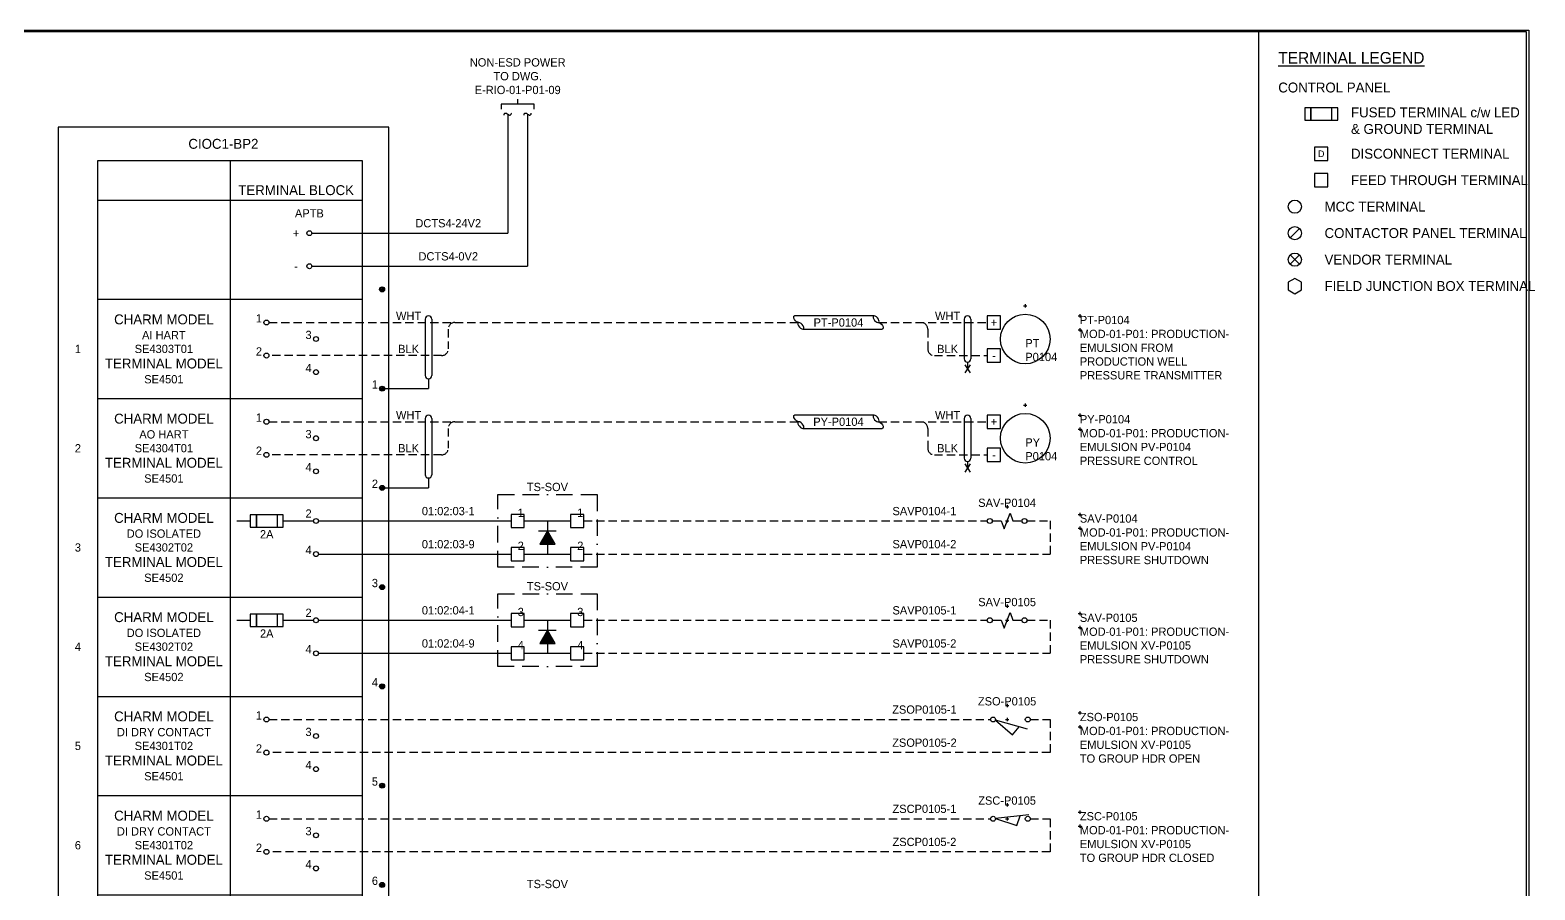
# Model space of a CAD drawing. Extents: x 11268 to 12114, y 0 to 536.
# Drawn here: x 11658.5 to 12113.6, y 276.5 to 536.4 of the extents above; entities that cross this region are included whole.
import ezdxf
from ezdxf.enums import TextEntityAlignment as Align

# ---------------------------------------------------------------- set-up
doc = ezdxf.new("R2018")
doc.units = 0
doc.header["$LTSCALE"] = 10
doc.header["$MEASUREMENT"] = 0
doc.linetypes.add('G02-1-PRDXXXX-E-MRIO-01-P01-01$0$BORDER', pattern=[1.75, 0.5, -0.25, 0.5, -0.25, 0, -0.25])
doc.linetypes.add('G02-1-PRDXXXX-E-MRIO-01-P01-01$0$HIDDEN', pattern=[0.375, 0.25, -0.125])
doc.layers.get('Defpoints').update_dxf_attribs({"color": 9})
for name, color, linetype in [('G02-1-PRDXXXX-E-MRIO-01-P01-01$0$ANNOTATION', 7, 'Continuous'), ('G02-1-PRDXXXX-E-MRIO-01-P01-01$0$EQUIP ENCL', 7, 'G02-1-PRDXXXX-E-MRIO-01-P01-01$0$BORDER'), ('G02-1-PRDXXXX-E-MRIO-01-P01-01$0$FWIRE-1', 1, 'G02-1-PRDXXXX-E-MRIO-01-P01-01$0$HIDDEN'), ('G02-1-PRDXXXX-E-MRIO-01-P01-01$0$PANEL-1', 1, 'Continuous'), ('G02-1-PRDXXXX-E-MRIO-01-P01-01$0$PANEL-7', 7, 'Continuous'), ('G02-1-PRDXXXX-E-MRIO-01-P01-01$0$SYMBOL-1', 1, 'Continuous'), ('G02-1-PRDXXXX-E-MRIO-01-P01-01$0$SYMBOL-3', 3, 'Continuous'), ('G02-1-PRDXXXX-E-MRIO-01-P01-01$0$TEXT-2', 2, 'Continuous'), ('G02-1-PRDXXXX-E-MRIO-01-P01-01$0$TITLE', 7, 'Continuous'), ('G02-1-PRDXXXX-E-MRIO-01-P01-01$0$WIRE-1', 1, 'Continuous'), ('Legend-CP$0$SYMBOL-3', 3, 'Continuous'), ('Legend-CP$0$TEXT-2', 2, 'Continuous')]:
    doc.layers.add(name, color=color, linetype=linetype)
doc.layers.add('G02-1-PRDXXXX-E-MRIO-01-P01-01$0$View', color=251, linetype='Continuous', plot=False)
doc.styles.add('G02-1-PRDXXXX-E-MRIO-01-P01-01$0$Scovan Elec', font='')
doc.styles.add('G02-1-PRDXXXX-E-MRIO-01-P01-01$0$Scovan Standard', font='', dxfattribs={"height": 2.5})
doc.styles.add('G02-1-PRDXXXX-E-MRIO-01-P01-01$0$Standard', font='')
doc.styles.add('Legend-CP$0$Scovan Elec', font='')
doc.styles.add('Legend-CP$0$Standard', font='')
doc.styles.get("Standard").update_dxf_attribs({"font": ''})
doc.styles.get('G02-1-PRDXXXX-E-MRIO-01-P01-01$0$Scovan Elec').set_extended_font_data('Franklin Gothic Medium Cond')
doc.styles.get('G02-1-PRDXXXX-E-MRIO-01-P01-01$0$Scovan Standard').set_extended_font_data('Franklin Gothic Medium Cond')
doc.styles.get('G02-1-PRDXXXX-E-MRIO-01-P01-01$0$Standard').set_extended_font_data('Franklin Gothic Medium Cond')
doc.styles.get('Legend-CP$0$Scovan Elec').set_extended_font_data('Franklin Gothic Medium Cond')
doc.styles.get('Legend-CP$0$Standard').set_extended_font_data('Franklin Gothic Medium Cond')
doc.styles.get('Standard').set_extended_font_data('Franklin Gothic Medium Cond')

# ---------------------------------------------------------------- blocks, each defined once
blk = doc.blocks.new('*U29')
at = {"linetype": 'Continuous'}
blk.add_lwpolyline([(-0.75, 0, -1), (0.75, 0, -1), (-0.75, 0, -1), (0.5, 0, -1), (-0.5, 0, -1), (0.25, 0, -1), (-0.25, 0, -1), (0, 0, 1), (0.25, 0)], format="xyb", dxfattribs=at)
blk = doc.blocks.new('G02-1-PRDXXXX-E-MRIO-01-P01-01$0$BASEPLATE')
at = {"layer": 'G02-1-PRDXXXX-E-MRIO-01-P01-01$0$PANEL-1'}
for p, q in [((52, -10), (52, -412)), ((12, -22), (92, -22)), ((12, -52), (92, -52)), ((12, -82), (92, -82)), ((12, -112), (92, -112)), ((12, -142), (92, -142)), ((12, -172), (92, -172)), ((12, -202), (92, -202)), ((12, -232), (92, -232)), ((12, -262), (92, -262)), ((12, -292), (92, -292)), ((12, -322), (92, -322)), ((12, -352), (92, -352)), ((12, -382), (92, -382))]:
    blk.add_line(p, q, dxfattribs=at)
blk.add_lwpolyline([(12, -10), (92, -10), (92, -412), (12, -412)], close=True, dxfattribs=at)
at = {"layer": 'G02-1-PRDXXXX-E-MRIO-01-P01-01$0$PANEL-7'}
blk.add_lwpolyline([(0, 0), (0, -422), (100, -422), (100, 0)], close=True, dxfattribs=at)
at = {"layer": 'G02-1-PRDXXXX-E-MRIO-01-P01-01$0$SYMBOL-1'}
for centre in [(76, -32), (76, -42)]:
    blk.add_circle(centre, 0.75, dxfattribs=at)
for p in [(98, -49), (98, -79), (98, -109), (98, -139), (98, -169), (98, -199), (98, -229), (98, -259), (98, -289), (98, -319), (98, -349), (98, -379), (98, -409)]:
    blk.add_blockref('*U29', p, dxfattribs=at)
at = {"layer": 'G02-1-PRDXXXX-E-MRIO-01-P01-01$0$TEXT-2', "style": 'G02-1-PRDXXXX-E-MRIO-01-P01-01$0$Scovan Elec'}
for s, height, p in [('TERMINAL BLOCK', 3, (72, -19)), ('+', 2.5, (72, -32)), ('-', 2.5, (72, -42)), ('1', 2.5, (6, -67)), ('2', 2.5, (6, -97)), ('3', 2.5, (6, -127)), ('4', 2.5, (6, -157)), ('5', 2.5, (6, -187)), ('6', 2.5, (6, -217)), ('7', 2.5, (6, -247)), ('8', 2.5, (6, -277)), ('9', 2.5, (6, -307)), ('10', 2.5, (6, -337)), ('11', 2.5, (6, -367)), ('12', 2.5, (6, -397))]:
    blk.add_text(s, height=height, dxfattribs=at).set_placement(p, align=Align.MIDDLE)
blk.add_text('APTB', height=2.5, rotation=360, dxfattribs=at).set_placement((76, -26), align=Align.MIDDLE)
at = {"layer": 'G02-1-PRDXXXX-E-MRIO-01-P01-01$0$TEXT-2', "color": 2, "style": 'G02-1-PRDXXXX-E-MRIO-01-P01-01$0$Scovan Elec'}
for s, p in [('1', (96.75, -79)), ('2', (96.75, -109)), ('3', (96.75, -139)), ('4', (96.75, -169)), ('5', (96.75, -199)), ('6', (96.75, -229)), ('7', (96.75, -259)), ('8', (96.75, -289)), ('9', (96.75, -319)), ('10', (96.75, -349)), ('11', (96.75, -379)), ('12', (96.75, -409))]:
    blk.add_text(s, height=2.5, dxfattribs=at).set_placement(p, align=Align.RIGHT)
blk = doc.blocks.new('*U7')
blk.add_open_spline([(-1.07, -0.3), (-1.08, -0.22), (-1.09, -0.05), (-0.97, 0.2), (-0.73, 0.31), (-0.46, 0.32), (-0.14, 0.12), (0.14, -0.12), (0.46, -0.32), (0.73, -0.31), (0.97, -0.2), (1.09, 0.05), (1.08, 0.22), (1.07, 0.3)], degree=3, knots=[0, 0, 0, 0, 0.23778, 0.504219, 0.769947, 1.007727, 1.273929, 1.868857, 2.135059, 2.372839, 2.638567, 2.905005, 3.142785, 3.142785, 3.142785, 3.142785])
blk = doc.blocks.new('*U10')
for p, q in [((-1, 16), (-1, -1)), ((1, 16), (1, -1))]:
    blk.add_line(p, q)
for centre, start, end in [((0, 16), 0, 180), ((0, -1), 180, 0)]:
    blk.add_arc(centre, 1, start, end)
blk = doc.blocks.new('G02-1-PRDXXXX-E-MRIO-01-P01-01$0$S-TBSquare')
blk.add_lwpolyline([(-2, 2), (-2, -2), (2, -2), (2, 2)], close=True)
at = {"color": 2, "style": 'G02-1-PRDXXXX-E-MRIO-01-P01-01$0$Standard'}
blk.add_attdef('TAG2', text='', height=2.5, dxfattribs=at).set_placement((0, 3.75), align=Align.CENTER)
at = {"color": 2, "lineweight": 30, "flags": 106}
blk.add_attdef('TAG1', text='', height=2.5, dxfattribs=at).set_placement((0, 3.75), align=Align.BOTTOM_CENTER)
blk = doc.blocks.new('*U14')
blk.add_line((-2.67, 2), (2.67, 2))
blk.add_lwpolyline([(0, 2), (-2.33, -2), (2.33, -2), (0, 2), (0, 1.47), (-1.87, -1.73), (1.87, -1.73), (0, 1.47), (0, 0.94), (-1.4, -1.47), (1.4, -1.47), (0, 0.94), (0, 0.41), (-0.94, -1.2), (0.94, -1.2), (0, 0.41), (0, -0.12), (-0.48, -0.93), (0.48, -0.93), (0, -0.12), (0, -0.67)])
blk = doc.blocks.new('*U11')
for p, q in [((-1, 11), (-1, -1)), ((1, 11), (1, -1)), ((-0.8, -2.75), (0.8, -5.25)), ((0.8, -2.75), (-0.8, -5.25)), ((0, -2), (0, -4))]:
    blk.add_line(p, q)
for centre, start, end in [((0, 11), 0, 180), ((0, -1), 180, 0)]:
    blk.add_arc(centre, 1, start, end)
blk = doc.blocks.new('*U22')
for p, q in [((10.75, 5), (-13.25, 5)), ((-10.75, -5), (13.25, -5))]:
    blk.add_line(p, q)
for centre, major_axis in [((-12.625, 2.5), (0.625, -2.5)), ((12.625, -2.5), (-0.625, 2.5))]:
    blk.add_ellipse(centre, major_axis=major_axis, ratio=0.2692265, start_param=3.1415927, end_param=6.2831853)
for centre in [(11.375, 2.5), (-11.375, -2.5)]:
    blk.add_ellipse(centre, major_axis=(0.625, -2.5), ratio=0.2692265)
blk = doc.blocks.new('G02-1-PRDXXXX-E-MRIO-01-P01-01$0$S-Instrument')
blk.add_circle((0, 0), 7.5)
at = {"color": 2, "lineweight": 30, "flags": 106}
blk.add_attdef('TAG1', text='', height=2.5, dxfattribs=at).set_placement((0, 0), align=Align.MIDDLE_CENTER)
at = {"color": 2, "style": 'G02-1-PRDXXXX-E-MRIO-01-P01-01$0$Scovan Elec'}
blk.add_attdef('TAG2', text='', height=2.5, dxfattribs=at).set_placement((6.25, -6.25), align=Align.MIDDLE_LEFT)
blk = doc.blocks.new('G02-1-PRDXXXX-E-MRIO-01-P01-01$0$ARTISAN_IO_DeviceDescr')
at = {"layer": 'Defpoints'}
for p, q in [((-0.5, 0), (0.5, 0)), ((0, 0.5), (0, -0.5)), ((-0.5, -4.21), (0.5, -4.21)), ((0, -3.71), (0, -4.71))]:
    blk.add_line(p, q, dxfattribs=at)
at = {"layer": 'Defpoints', "style": 'G02-1-PRDXXXX-E-MRIO-01-P01-01$0$Scovan Standard', "flags": 1}
for tag, p in [('ARTISAN_ID', (0, -6)), ('ARTISAN_BLOCK_ID', (0, -9))]:
    blk.add_attdef(tag, p, '', height=1.9, dxfattribs=at)
at = {"layer": 'G02-1-PRDXXXX-E-MRIO-01-P01-01$0$TEXT-2', "style": 'G02-1-PRDXXXX-E-MRIO-01-P01-01$0$Standard'}
blk.add_attdef('SCOVAN_TAG', text='', height=2.5, dxfattribs=at).set_placement((0, 0), align=Align.TOP_LEFT)
blk = doc.blocks.new('G02-1-PRDXXXX-E-MRIO-01-P01-01$0$ARTISAN_IO_A_DeviceTag')
at = {"layer": 'Defpoints'}
for p, q in [((-0.5, 0), (0.5, 0)), ((0, 0.5), (0, -0.5))]:
    blk.add_line(p, q, dxfattribs=at)
at = {"layer": 'Defpoints', "style": 'G02-1-PRDXXXX-E-MRIO-01-P01-01$0$Standard', "flags": 1}
blk.add_attdef('SCOVAN_TAG', text='', height=2.5, dxfattribs=at).set_placement((0, 4.2125), align=Align.MIDDLE_CENTER)
at = {"layer": 'Defpoints', "style": 'G02-1-PRDXXXX-E-MRIO-01-P01-01$0$Scovan Standard', "flags": 1}
for tag, p in [('ARTISAN_ID', (0, -5)), ('ARTISAN_BLOCK_ID', (0, -8))]:
    blk.add_attdef(tag, p, '', height=1.9004, dxfattribs=at)
blk = doc.blocks.new('G02-1-PRDXXXX-E-MRIO-01-P01-01$0$S-Solenoid')
blk.add_lwpolyline([(-4.5, 0), (-1.77, 0), (-0.88, -2.36), (0.88, 2.36), (1.77, 0), (4.5, 0)])
for centre in [(-5.25, 0), (5.25, 0)]:
    blk.add_circle(centre, 0.75)
at = {"color": 2, "style": 'G02-1-PRDXXXX-E-MRIO-01-P01-01$0$Standard'}
blk.add_attdef('TAG2', text='', height=2.5, dxfattribs=at).set_placement((0, 4.25), align=Align.CENTER)
at = {"color": 2, "lineweight": 30, "flags": 106}
blk.add_attdef('TAG1', text='', height=2.5, dxfattribs=at).set_placement((0, 4.25), align=Align.BOTTOM_CENTER)
blk = doc.blocks.new('G02-1-PRDXXXX-E-MRIO-01-P01-01$0$ARTISAN_G_C_DeviceTag')
at = {"layer": 'Defpoints'}
for p, q in [((-0.5, 0), (0.5, 0)), ((0, 0.5), (0, -0.5)), ((-0.5, -4.25), (0.5, -4.25)), ((0, -3.75), (0, -4.75))]:
    blk.add_line(p, q, dxfattribs=at)
at = {"layer": 'Defpoints', "style": 'G02-1-PRDXXXX-E-MRIO-01-P01-01$0$Scovan Standard', "flags": 1}
for tag, p in [('ARTISAN_ID', (0, -4)), ('ARTISAN_BLOCK_ID', (0, -7))]:
    blk.add_attdef(tag, p, '', height=1.9, dxfattribs=at)
at = {"layer": 'G02-1-PRDXXXX-E-MRIO-01-P01-01$0$TEXT-2', "style": 'G02-1-PRDXXXX-E-MRIO-01-P01-01$0$Standard'}
blk.add_attdef('SCOVAN_TAG', text='', height=2.5, dxfattribs=at).set_placement((0, 0), align=Align.CENTER)
blk = doc.blocks.new('*U21')
blk.add_lwpolyline([(5.22, -2.94), (-4.53, -0.2), (0.68, -4.59), (2.69, -2.23)])
for centre in [(-5.25, 0), (5.25, 0)]:
    blk.add_circle(centre, 0.75)
at = {"color": 2, "style": 'G02-1-PRDXXXX-E-MRIO-01-P01-01$0$Standard'}
blk.add_attdef('TAG2', text='', height=2.5, dxfattribs=at).set_placement((0, 4.25), align=Align.CENTER)
at = {"color": 2, "lineweight": 30, "flags": 106}
blk.add_attdef('TAG1', text='', height=2.5, dxfattribs=at).set_placement((0, 4.25), align=Align.BOTTOM_CENTER)
blk = doc.blocks.new('G02-1-PRDXXXX-E-MRIO-01-P01-01$0$S-Limit')
blk.add_lwpolyline([(5.57, 1.14), (-4.5, 0.08), (1.96, -2.08), (2.95, 0.86)])
for centre in [(-5.25, 0), (5.25, 0)]:
    blk.add_circle(centre, 0.75)
at = {"color": 2, "style": 'G02-1-PRDXXXX-E-MRIO-01-P01-01$0$Standard'}
blk.add_attdef('TAG2', text='', height=2.5, dxfattribs=at).set_placement((0, 4.25), align=Align.CENTER)
at = {"color": 2, "lineweight": 30, "flags": 106}
blk.add_attdef('TAG1', text='', height=2.5, dxfattribs=at).set_placement((0, 4.25), align=Align.BOTTOM_CENTER)
blk = doc.blocks.new('*U40')
blk.add_lwpolyline([(3.125, 1.875), (-5, 1.875), (-5, -1.875), (-3.125, -1.875), (-3.125, 1.875), (-3.125, -1.875), (5, -1.875), (5, 1.875), (3.125, 1.875), (3.125, -1.875)])
at = {"color": 2, "style": 'Legend-CP$0$Standard'}
blk.add_attdef('TAG2', text='', height=2.5, dxfattribs=at).set_placement((0, 3.75), align=Align.CENTER)
at = {"color": 2, "lineweight": 30, "flags": 106}
blk.add_attdef('TAG1', text='', height=2.5, dxfattribs=at).set_placement((0, 3.75), align=Align.BOTTOM_CENTER)
at = {"color": 2, "style": 'Legend-CP$0$Standard'}
blk.add_attdef('TAG3', text='', height=2.5, dxfattribs=at).set_placement((0, -4.5), align=Align.MIDDLE)
blk = doc.blocks.new('Legend-CP$0$S-TBSquare')
blk.add_lwpolyline([(-2, 2), (-2, -2), (2, -2), (2, 2)], close=True)
at = {"color": 2, "style": 'Legend-CP$0$Standard'}
blk.add_attdef('TAG2', text='', height=2.5, dxfattribs=at).set_placement((0, 3.75), align=Align.CENTER)
at = {"color": 2, "lineweight": 30, "flags": 106}
blk.add_attdef('TAG1', text='', height=2.5, dxfattribs=at).set_placement((0, 3.75), align=Align.BOTTOM_CENTER)
blk = doc.blocks.new('Legend-CP$0$S-TBCircle')
blk.add_circle((0, 0), 2)
at = {"color": 2, "style": 'Legend-CP$0$Standard'}
blk.add_attdef('TAG2', text='', height=2.5, dxfattribs=at).set_placement((0, 3.75), align=Align.CENTER)
at = {"color": 2, "lineweight": 30, "flags": 106}
blk.add_attdef('TAG1', text='', height=2.5, dxfattribs=at).set_placement((0, 3.75), align=Align.BOTTOM_CENTER)
blk = doc.blocks.new('*U43')
for p, q in [((1.41, 1.41), (-1.41, -1.41)), ((-1.41, 1.41), (1.41, -1.41))]:
    blk.add_line(p, q)
blk.add_circle((0, 0), 2)
at = {"color": 2, "style": 'Legend-CP$0$Standard'}
blk.add_attdef('TAG2', text='', height=2.5, dxfattribs=at).set_placement((0, 3.75), align=Align.CENTER)
at = {"color": 2, "lineweight": 30, "flags": 106}
blk.add_attdef('TAG1', text='', height=2.5, dxfattribs=at).set_placement((0, 3.75), align=Align.BOTTOM_CENTER)
blk = doc.blocks.new('Legend-CP$0$S-TBHexagon')
blk.add_lwpolyline([(0, 2.31), (-2, 1.15), (-2, -1.15), (0, -2.31), (2, -1.15), (2, 1.15)], close=True)
at = {"color": 2, "style": 'Legend-CP$0$Standard'}
blk.add_attdef('TAG2', text='', height=2.5, dxfattribs=at).set_placement((0, 3.75), align=Align.CENTER)
at = {"color": 2, "lineweight": 30, "flags": 106}
blk.add_attdef('TAG1', text='', height=2.5, dxfattribs=at).set_placement((0, 3.75), align=Align.BOTTOM_CENTER)
blk = doc.blocks.new('*U45')
blk.add_line((1.41, 1.41), (-1.41, -1.41))
blk.add_circle((0, 0), 2)
at = {"color": 2, "style": 'Legend-CP$0$Standard'}
blk.add_attdef('TAG2', text='', height=2.5, dxfattribs=at).set_placement((0, 3.75), align=Align.CENTER)
at = {"color": 2, "lineweight": 30, "flags": 106}
blk.add_attdef('TAG1', text='', height=2.5, dxfattribs=at).set_placement((0, 3.75), align=Align.BOTTOM_CENTER)
blk = doc.blocks.new('Legend-CP')
at = {"layer": 'Legend-CP$0$SYMBOL-3'}
for name, p in [('*U40', (781, 511)), ('Legend-CP$0$S-TBSquare', (781, 499)), ('Legend-CP$0$S-TBSquare', (781, 491)), ('Legend-CP$0$S-TBCircle', (773, 483)), ('*U45', (773, 475)), ('*U43', (773, 467)), ('Legend-CP$0$S-TBHexagon', (773, 459))]:
    blk.add_blockref(name, p, dxfattribs=at)
at = {"layer": 'Legend-CP$0$TEXT-2', "style": 'Legend-CP$0$Scovan Elec'}
blk.add_text('%%UTERMINAL LEGEND', height=3.5, dxfattribs=at).set_placement((768, 528), align=Align.MIDDLE_LEFT)
blk.add_text('D', height=2, dxfattribs=at).set_placement((781, 499), align=Align.MIDDLE)
at = {"layer": 'Legend-CP$0$TEXT-2', "char_height": 3, "style": 'Legend-CP$0$Scovan Elec'}
for s, insert, attachment_point in [('CONTROL PANEL', (768, 519), 4), ('FUSED TERMINAL c/w LED\\P& GROUND TERMINAL', (790, 513), 1), ('DISCONNECT TERMINAL', (790, 499), 4), ('FEED THROUGH TERMINAL', (790, 491), 4), ('MCC TERMINAL', (782, 483), 4), ('CONTACTOR PANEL TERMINAL', (782, 475), 4), ('VENDOR TERMINAL', (782, 467), 4), ('FIELD JUNCTION BOX TERMINAL', (782, 459), 4)]:
    blk.add_mtext(s, dxfattribs=dict(at, insert=insert, attachment_point=attachment_point))
blk = doc.blocks.new('*U38')
blk.add_lwpolyline([(3.125, 1.875), (-5, 1.875), (-5, -1.875), (-3.125, -1.875), (-3.125, 1.875), (-3.125, -1.875), (5, -1.875), (5, 1.875), (3.125, 1.875), (3.125, -1.875)])
at = {"color": 2, "style": 'G02-1-PRDXXXX-E-MRIO-01-P01-01$0$Standard'}
blk.add_attdef('TAG2', text='', height=2.5, dxfattribs=at).set_placement((0, 3.75), align=Align.CENTER)
at = {"color": 2, "lineweight": 30, "flags": 106}
blk.add_attdef('TAG1', text='', height=2.5, dxfattribs=at).set_placement((0, 3.75), align=Align.BOTTOM_CENTER)
at = {"color": 2, "style": 'G02-1-PRDXXXX-E-MRIO-01-P01-01$0$Standard'}
blk.add_attdef('TAG3', text='', height=2.5, dxfattribs=at).set_placement((0, -4.5), align=Align.MIDDLE)
blk = doc.blocks.new('G02-1-PRDXXXX-E-MRIO-01-P01-01$0$DO SE4302T02')
at = {"layer": 'G02-1-PRDXXXX-E-MRIO-01-P01-01$0$SYMBOL-1'}
for centre in [(66, -7), (66, -17)]:
    blk.add_circle(centre, 0.75, dxfattribs=at)
at = {"layer": 'G02-1-PRDXXXX-E-MRIO-01-P01-01$0$WIRE-1', "linetype": 'Continuous'}
for p, q in [((42.1, -7), (46.1, -7)), ((56.1, -7), (65.25, -7))]:
    blk.add_line(p, q, dxfattribs=at)
at = {"layer": 'G02-1-PRDXXXX-E-MRIO-01-P01-01$0$SYMBOL-1'}
blk.add_blockref('*U38', (51.1, -7), dxfattribs=at)
at = {"layer": 'G02-1-PRDXXXX-E-MRIO-01-P01-01$0$TEXT-2', "color": 2, "style": 'G02-1-PRDXXXX-E-MRIO-01-P01-01$0$Scovan Elec'}
for s, p in [('2', (63.75, -6)), ('4', (63.75, -17))]:
    blk.add_text(s, height=2.5, dxfattribs=at).set_placement(p, align=Align.CENTER)
blk.add_text('2A', height=2.5, rotation=360, dxfattribs=at).set_placement((51.1, -11), align=Align.MIDDLE)
at = {"layer": 'G02-1-PRDXXXX-E-MRIO-01-P01-01$0$TEXT-2', "insert": (20, -15), "char_height": 2.5, "attachment_point": 5, "style": 'G02-1-PRDXXXX-E-MRIO-01-P01-01$0$Scovan Elec'}
blk.add_mtext('{\\H1.2x;CHARM MODEL\\P}DO ISOLATED\\PSE4302T02\\P{\\H1.2x;TERMINAL MODEL}\\PSE4502', dxfattribs=at)
blk = doc.blocks.new('G02-1-PRDXXXX-E-MRIO-01-P01-01$0$AI SE4303T01')
at = {"layer": 'G02-1-PRDXXXX-E-MRIO-01-P01-01$0$SYMBOL-1'}
for centre in [(51, -7), (66, -12), (51, -17), (66, -22)]:
    blk.add_circle(centre, 0.75, dxfattribs=at)
at = {"layer": 'G02-1-PRDXXXX-E-MRIO-01-P01-01$0$TEXT-2', "color": 2, "style": 'G02-1-PRDXXXX-E-MRIO-01-P01-01$0$Scovan Elec'}
for s, p in [('1', (48.75, -7)), ('3', (63.75, -12)), ('2', (48.75, -17)), ('4', (63.75, -22))]:
    blk.add_text(s, height=2.5, dxfattribs=at).set_placement(p, align=Align.CENTER)
at = {"layer": 'G02-1-PRDXXXX-E-MRIO-01-P01-01$0$TEXT-2', "insert": (20, -15), "char_height": 2.5, "attachment_point": 5, "style": 'G02-1-PRDXXXX-E-MRIO-01-P01-01$0$Scovan Elec'}
blk.add_mtext('{\\H1.2x;CHARM MODEL\\P}AI HART\\PSE4303T01\\P{\\H1.2x;TERMINAL MODEL}\\PSE4501', dxfattribs=at)
blk = doc.blocks.new('G02-1-PRDXXXX-E-MRIO-01-P01-01$0$AO SE4304T01')
at = {"layer": 'G02-1-PRDXXXX-E-MRIO-01-P01-01$0$SYMBOL-1'}
for centre in [(51, -7), (66, -12), (51, -17), (66, -22)]:
    blk.add_circle(centre, 0.75, dxfattribs=at)
at = {"layer": 'G02-1-PRDXXXX-E-MRIO-01-P01-01$0$TEXT-2', "color": 2, "style": 'G02-1-PRDXXXX-E-MRIO-01-P01-01$0$Scovan Elec'}
for s, p in [('1', (48.75, -7)), ('3', (63.75, -12)), ('2', (48.75, -17)), ('4', (63.75, -22))]:
    blk.add_text(s, height=2.5, dxfattribs=at).set_placement(p, align=Align.CENTER)
at = {"layer": 'G02-1-PRDXXXX-E-MRIO-01-P01-01$0$TEXT-2', "insert": (20, -15), "char_height": 2.5, "attachment_point": 5, "style": 'G02-1-PRDXXXX-E-MRIO-01-P01-01$0$Scovan Elec'}
blk.add_mtext('{\\H1.2x;CHARM MODEL\\P}AO HART\\PSE4304T01\\P{\\H1.2x;TERMINAL MODEL}\\PSE4501', dxfattribs=at)
blk = doc.blocks.new('G02-1-PRDXXXX-E-MRIO-01-P01-01$0$DI SE4301T02')
at = {"layer": 'G02-1-PRDXXXX-E-MRIO-01-P01-01$0$SYMBOL-1'}
for centre in [(51, -7), (66, -12), (51, -17), (66, -22)]:
    blk.add_circle(centre, 0.75, dxfattribs=at)
at = {"layer": 'G02-1-PRDXXXX-E-MRIO-01-P01-01$0$TEXT-2', "color": 2, "style": 'G02-1-PRDXXXX-E-MRIO-01-P01-01$0$Scovan Elec'}
for s, p in [('1', (48.75, -7)), ('3', (63.75, -12)), ('2', (48.75, -17)), ('4', (63.75, -22))]:
    blk.add_text(s, height=2.5, dxfattribs=at).set_placement(p, align=Align.CENTER)
at = {"layer": 'G02-1-PRDXXXX-E-MRIO-01-P01-01$0$TEXT-2', "insert": (20, -15), "char_height": 2.5, "attachment_point": 5, "style": 'G02-1-PRDXXXX-E-MRIO-01-P01-01$0$Scovan Elec'}
blk.add_mtext('{\\H1.2x;CHARM MODEL\\P}DI DRY CONTACT\\PSE4301T02\\P{\\H1.2x;TERMINAL MODEL}\\PSE4501', dxfattribs=at)

msp = doc.modelspace()

# ---------------------------------------------------------------- linework, layer by layer
at = {"layer": 'G02-1-PRDXXXX-E-MRIO-01-P01-01$0$EQUIP ENCL'}
for points in [[(11800, 396), (11830, 396), (11830, 374), (11800, 374)], [(11800, 366), (11830, 366), (11830, 344), (11800, 344)]]:
    msp.add_lwpolyline(points, close=True, dxfattribs=at)
at = {"layer": 'G02-1-PRDXXXX-E-MRIO-01-P01-01$0$FWIRE-1'}
for p, q in [((11730.75, 448), (11890.9, 448)), ((11915.1, 448), (11948, 448)), ((11783, 438), (11730.75, 438)), ((11932, 438), (11948, 438)), ((11730.75, 418), (11890.9, 418)), ((11915.1, 418), (11948, 418)), ((11783, 408), (11730.75, 408)), ((11932, 408), (11948, 408)), ((11826, 388), (11948, 388)), ((11960, 388), (11967, 388)), ((11967, 388), (11967, 378)), ((11826, 378), (11967, 378)), ((11826, 358), (11948, 358)), ((11960, 358), (11967, 358)), ((11967, 358), (11967, 348)), ((11826, 348), (11967, 348)), ((11730.75, 328), (11949, 328)), ((11961, 328), (11967, 328)), ((11967, 328), (11967, 318)), ((11967, 318), (11730.75, 318)), ((11730.75, 298), (11949, 298)), ((11961, 298), (11967, 298)), ((11967, 298), (11967, 288)), ((11967, 288), (11730.75, 288))]:
    msp.add_line(p, q, dxfattribs=at)
for points in [[(11785, 446), (11785, 440)], [(11930, 446), (11930, 440)], [(11785, 416), (11785, 410)], [(11930, 416), (11930, 410)]]:
    msp.add_lwpolyline(points, dxfattribs=at)
for centre, start, end in [((11787, 446), 90, 180), ((11928, 446), 0, 90), ((11783, 440), 270, 0), ((11932, 440), 180, 270), ((11787, 416), 90, 180), ((11928, 416), 0, 90), ((11783, 410), 270, 0), ((11932, 410), 180, 270)]:
    msp.add_arc(centre, 2, start, end, dxfattribs=at)
at = {"layer": 'G02-1-PRDXXXX-E-MRIO-01-P01-01$0$SYMBOL-1'}
for points in [[(11948, 450), (11948, 446), (11952, 446), (11952, 450)], [(11948, 440), (11948, 436), (11952, 436), (11952, 440)], [(11948, 420), (11948, 416), (11952, 416), (11952, 420)], [(11948, 410), (11948, 406), (11952, 406), (11952, 410)]]:
    msp.add_lwpolyline(points, close=True, dxfattribs=at)
at = {"layer": 'G02-1-PRDXXXX-E-MRIO-01-P01-01$0$TEXT-2'}
msp.add_line((11806, 514), (11806, 515.5), dxfattribs=at)
msp.add_lwpolyline([(11811, 512.5), (11811, 514), (11801, 514), (11801, 512.5)], dxfattribs=at)
at = {"layer": 'G02-1-PRDXXXX-E-MRIO-01-P01-01$0$TITLE', "color": 9}
msp.add_line((12030, 536), (12030, 43), dxfattribs=at)
at = {"layer": 'G02-1-PRDXXXX-E-MRIO-01-P01-01$0$TITLE'}
msp.add_lwpolyline([(11268, 536.37), (12111.77, 536.37), (12111.77, 42.04), (11268, 42.04)], close=True, dxfattribs=at)
at = {"layer": 'G02-1-PRDXXXX-E-MRIO-01-P01-01$0$View'}
msp.add_lwpolyline([(11268, 536), (12111, 536), (12111, 43), (11268, 43)], close=True, dxfattribs=at)
at = {"layer": 'G02-1-PRDXXXX-E-MRIO-01-P01-01$0$WIRE-1'}
for p, q in [((11803, 511), (11803, 475)), ((11809, 511), (11809, 465)), ((11743.75, 475), (11803, 475)), ((11743.75, 465), (11809, 465)), ((11765, 428), (11779, 428)), ((11779, 431), (11779, 428)), ((11779, 401), (11779, 398)), ((11765, 398), (11779, 398)), ((11745.75, 388), (11804, 388)), ((11808, 388), (11822, 388)), ((11815, 388), (11815, 378)), ((11745.75, 378), (11804, 378)), ((11808, 378), (11822, 378)), ((11745.75, 358), (11804, 358)), ((11808, 358), (11822, 358)), ((11815, 358), (11815, 348)), ((11745.75, 348), (11804, 348)), ((11808, 348), (11822, 348))]:
    msp.add_line(p, q, dxfattribs=at)

# ---------------------------------------------------------------- block references
for name, p in [('Legend-CP', (11268, 0)), ('G02-1-PRDXXXX-E-MRIO-01-P01-01$0$AI SE4303T01', (11679, 455)), ('G02-1-PRDXXXX-E-MRIO-01-P01-01$0$AO SE4304T01', (11679, 425)), ('G02-1-PRDXXXX-E-MRIO-01-P01-01$0$DO SE4302T02', (11679, 395)), ('G02-1-PRDXXXX-E-MRIO-01-P01-01$0$DO SE4302T02', (11679, 365)), ('G02-1-PRDXXXX-E-MRIO-01-P01-01$0$DI SE4301T02', (11679, 335)), ('G02-1-PRDXXXX-E-MRIO-01-P01-01$0$DI SE4301T02', (11679, 305))]:
    msp.add_blockref(name, p)
at = {"layer": 'G02-1-PRDXXXX-E-MRIO-01-P01-01$0$ANNOTATION', "yscale": 0.4}
for p in [(11903, 448), (11903, 418)]:
    msp.add_blockref('*U22', p, dxfattribs=at)
at = {"layer": 'G02-1-PRDXXXX-E-MRIO-01-P01-01$0$SYMBOL-1'}
for name, p in [('G02-1-PRDXXXX-E-MRIO-01-P01-01$0$BASEPLATE', (11667, 507)), ('*U14', (11815, 383)), ('*U14', (11815, 353))]:
    msp.add_blockref(name, p, dxfattribs=at)
ref = msp.add_blockref('G02-1-PRDXXXX-E-MRIO-01-P01-01$0$S-Instrument', (11959.5, 443), dxfattribs=at)
lines = msp.add_mtext('PT\\PP0104', dxfattribs={"layer": '0', "color": 2, "insert": (11959.5, 443), "char_height": 2.5, "attachment_point": 1})
ref.add_attrib('TAG1', '', (11959.5, 443), dxfattribs={"flags": 104}).embed_mtext(lines)
ref = msp.add_blockref('G02-1-PRDXXXX-E-MRIO-01-P01-01$0$S-Instrument', (11959.5, 413), dxfattribs=at)
lines = msp.add_mtext('PY\\PP0104', dxfattribs={"layer": '0', "color": 2, "insert": (11959.5, 413), "char_height": 2.5, "attachment_point": 1})
ref.add_attrib('TAG1', '', (11959.5, 413), dxfattribs={"flags": 104}).embed_mtext(lines)
at = {"layer": 'G02-1-PRDXXXX-E-MRIO-01-P01-01$0$SYMBOL-3'}
ref = msp.add_blockref('G02-1-PRDXXXX-E-MRIO-01-P01-01$0$S-TBSquare', (11806, 388), dxfattribs=at)
lines = msp.add_mtext('1', dxfattribs={"layer": '0', "color": 2, "insert": (11806, 391.75), "char_height": 2.5, "attachment_point": 1})
ref.add_attrib('TAG1', '', (11806, 391.75), dxfattribs={"flags": 104}).embed_mtext(lines)
ref = msp.add_blockref('G02-1-PRDXXXX-E-MRIO-01-P01-01$0$S-TBSquare', (11824, 388), dxfattribs=at)
lines = msp.add_mtext('1', dxfattribs={"layer": '0', "color": 2, "insert": (11824, 391.75), "char_height": 2.5, "attachment_point": 1})
ref.add_attrib('TAG1', '', (11824, 391.75), dxfattribs={"flags": 104}).embed_mtext(lines)
for name, p in [('G02-1-PRDXXXX-E-MRIO-01-P01-01$0$S-Solenoid', (11954, 388)), ('G02-1-PRDXXXX-E-MRIO-01-P01-01$0$S-Solenoid', (11954, 358)), ('*U21', (11955, 328)), ('G02-1-PRDXXXX-E-MRIO-01-P01-01$0$S-Limit', (11955, 298))]:
    msp.add_blockref(name, p, dxfattribs=at)
ref = msp.add_blockref('G02-1-PRDXXXX-E-MRIO-01-P01-01$0$S-TBSquare', (11806, 378), dxfattribs=at)
lines = msp.add_mtext('2', dxfattribs={"layer": '0', "color": 2, "insert": (11806, 381.75), "char_height": 2.5, "attachment_point": 1})
ref.add_attrib('TAG1', '', (11806, 381.75), dxfattribs={"flags": 104}).embed_mtext(lines)
ref = msp.add_blockref('G02-1-PRDXXXX-E-MRIO-01-P01-01$0$S-TBSquare', (11824, 378), dxfattribs=at)
lines = msp.add_mtext('2', dxfattribs={"layer": '0', "color": 2, "insert": (11824, 381.75), "char_height": 2.5, "attachment_point": 1})
ref.add_attrib('TAG1', '', (11824, 381.75), dxfattribs={"flags": 104}).embed_mtext(lines)
ref = msp.add_blockref('G02-1-PRDXXXX-E-MRIO-01-P01-01$0$S-TBSquare', (11806, 358), dxfattribs=at)
lines = msp.add_mtext('3', dxfattribs={"layer": '0', "color": 2, "insert": (11806, 361.75), "char_height": 2.5, "attachment_point": 1})
ref.add_attrib('TAG1', '', (11806, 361.75), dxfattribs={"flags": 104}).embed_mtext(lines)
ref = msp.add_blockref('G02-1-PRDXXXX-E-MRIO-01-P01-01$0$S-TBSquare', (11824, 358), dxfattribs=at)
lines = msp.add_mtext('3', dxfattribs={"layer": '0', "color": 2, "insert": (11824, 361.75), "char_height": 2.5, "attachment_point": 1})
ref.add_attrib('TAG1', '', (11824, 361.75), dxfattribs={"flags": 104}).embed_mtext(lines)
ref = msp.add_blockref('G02-1-PRDXXXX-E-MRIO-01-P01-01$0$S-TBSquare', (11806, 348), dxfattribs=at)
lines = msp.add_mtext('4', dxfattribs={"layer": '0', "color": 2, "insert": (11806, 351.75), "char_height": 2.5, "attachment_point": 1})
ref.add_attrib('TAG1', '', (11806, 351.75), dxfattribs={"flags": 104}).embed_mtext(lines)
ref = msp.add_blockref('G02-1-PRDXXXX-E-MRIO-01-P01-01$0$S-TBSquare', (11824, 348), dxfattribs=at)
lines = msp.add_mtext('4', dxfattribs={"layer": '0', "color": 2, "insert": (11824, 351.75), "char_height": 2.5, "attachment_point": 1})
ref.add_attrib('TAG1', '', (11824, 351.75), dxfattribs={"flags": 104}).embed_mtext(lines)
at = {"layer": 'G02-1-PRDXXXX-E-MRIO-01-P01-01$0$TEXT-2'}
for p in [(11959.5, 453), (11959.5, 423)]:
    msp.add_blockref('G02-1-PRDXXXX-E-MRIO-01-P01-01$0$ARTISAN_IO_A_DeviceTag', p, dxfattribs=at)
for name, p, values in [('G02-1-PRDXXXX-E-MRIO-01-P01-01$0$ARTISAN_IO_DeviceDescr', (11976, 450), {'SCOVAN_TAG': 'PT-P0104'}), ('G02-1-PRDXXXX-E-MRIO-01-P01-01$0$ARTISAN_IO_DeviceDescr', (11976, 420), {'SCOVAN_TAG': 'PY-P0104'}), ('G02-1-PRDXXXX-E-MRIO-01-P01-01$0$ARTISAN_G_C_DeviceTag', (11954, 392.25), {'SCOVAN_TAG': 'SAV-P0104'}), ('G02-1-PRDXXXX-E-MRIO-01-P01-01$0$ARTISAN_IO_DeviceDescr', (11976, 390), {'SCOVAN_TAG': 'SAV-P0104'}), ('G02-1-PRDXXXX-E-MRIO-01-P01-01$0$ARTISAN_G_C_DeviceTag', (11954, 362.25), {'SCOVAN_TAG': 'SAV-P0105'}), ('G02-1-PRDXXXX-E-MRIO-01-P01-01$0$ARTISAN_IO_DeviceDescr', (11976, 360), {'SCOVAN_TAG': 'SAV-P0105'}), ('G02-1-PRDXXXX-E-MRIO-01-P01-01$0$ARTISAN_G_C_DeviceTag', (11954, 332.25), {'SCOVAN_TAG': 'ZSO-P0105'}), ('G02-1-PRDXXXX-E-MRIO-01-P01-01$0$ARTISAN_IO_DeviceDescr', (11976, 330), {'SCOVAN_TAG': 'ZSO-P0105'}), ('G02-1-PRDXXXX-E-MRIO-01-P01-01$0$ARTISAN_G_C_DeviceTag', (11954, 302.25), {'SCOVAN_TAG': 'ZSC-P0105'}), ('G02-1-PRDXXXX-E-MRIO-01-P01-01$0$ARTISAN_IO_DeviceDescr', (11976, 300), {'SCOVAN_TAG': 'ZSC-P0105'})]:
    msp.add_blockref(name, p, dxfattribs=at).add_auto_attribs(values)
at = {"layer": 'G02-1-PRDXXXX-E-MRIO-01-P01-01$0$WIRE-1'}
for name, p in [('*U7', (11803, 511)), ('*U7', (11809, 511)), ('*U10', (11779, 433)), ('*U11', (11942, 438)), ('*U10', (11779, 403)), ('*U11', (11942, 408))]:
    msp.add_blockref(name, p, dxfattribs=at)

# ---------------------------------------------------------------- texts
at = {"layer": 'G02-1-PRDXXXX-E-MRIO-01-P01-01$0$TEXT-2', "color": 2, "style": 'G02-1-PRDXXXX-E-MRIO-01-P01-01$0$Scovan Elec'}
msp.add_text('CIOC1-BP2', height=3, dxfattribs=at).set_placement((11717, 502), align=Align.MIDDLE)
at = {"layer": 'G02-1-PRDXXXX-E-MRIO-01-P01-01$0$TEXT-2', "style": 'G02-1-PRDXXXX-E-MRIO-01-P01-01$0$Scovan Elec'}
for s, p in [('DCTS4-24V2', (11785, 478)), ('DCTS4-0V2', (11785, 468)), ('WHT', (11773, 450)), ('WHT', (11936, 450)), ('PT-P0104', (11903, 448)), ('BLK', (11773, 440)), ('BLK', (11936, 440)), ('WHT', (11773, 420)), ('PY-P0104', (11903, 418)), ('WHT', (11936, 420)), ('BLK', (11773, 410)), ('BLK', (11936, 410)), ('01:02:03-1', (11785, 391)), ('SAVP0104-1', (11929, 391)), ('01:02:03-9', (11785, 381)), ('SAVP0104-2', (11929, 381)), ('01:02:04-1', (11785, 361)), ('SAVP0105-1', (11929, 361)), ('01:02:04-9', (11785, 351)), ('SAVP0105-2', (11929, 351)), ('ZSOP0105-1', (11929, 331)), ('ZSOP0105-2', (11929, 321)), ('ZSCP0105-1', (11929, 301)), ('ZSCP0105-2', (11929, 291))]:
    msp.add_text(s, height=2.5, dxfattribs=at).set_placement(p, align=Align.MIDDLE)
for s, p in [('+', (11950, 448)), ('-', (11950, 438)), ('+', (11950, 418)), ('-', (11950, 408))]:
    msp.add_text(s, height=2.5, dxfattribs=at).set_placement(p, align=Align.MIDDLE_CENTER)
at = {"layer": 'G02-1-PRDXXXX-E-MRIO-01-P01-01$0$TEXT-2', "char_height": 2.5, "style": 'G02-1-PRDXXXX-E-MRIO-01-P01-01$0$Scovan Elec'}
for s, insert, attachment_point in [('NON-ESD POWER\\PTO DWG.\\PE-RIO-01-P01-09', (11806, 517), 8), ('MOD-01-P01: PRODUCTION-\\PEMULSION FROM\\PPRODUCTION WELL\\PPRESSURE TRANSMITTER', (11976, 445.79), 1), ('MOD-01-P01: PRODUCTION-\\PEMULSION PV-P0104\\PPRESSURE CONTROL', (11976, 415.79), 1), ('TS-SOV', (11815, 397), 8), ('MOD-01-P01: PRODUCTION-\\PEMULSION PV-P0104\\PPRESSURE SHUTDOWN', (11976, 385.79), 1), ('TS-SOV', (11815, 367), 8), ('MOD-01-P01: PRODUCTION-\\PEMULSION XV-P0105\\PPRESSURE SHUTDOWN', (11976, 355.79), 1), ('MOD-01-P01: PRODUCTION-\\PEMULSION XV-P0105\\PTO GROUP HDR OPEN', (11976, 325.79), 1), ('MOD-01-P01: PRODUCTION-\\PEMULSION XV-P0105\\PTO GROUP HDR CLOSED', (11976, 295.79), 1), ('TS-SOV', (11815, 277), 8)]:
    msp.add_mtext(s, dxfattribs=dict(at, insert=insert, attachment_point=attachment_point))

doc.saveas('drawing.dxf')
